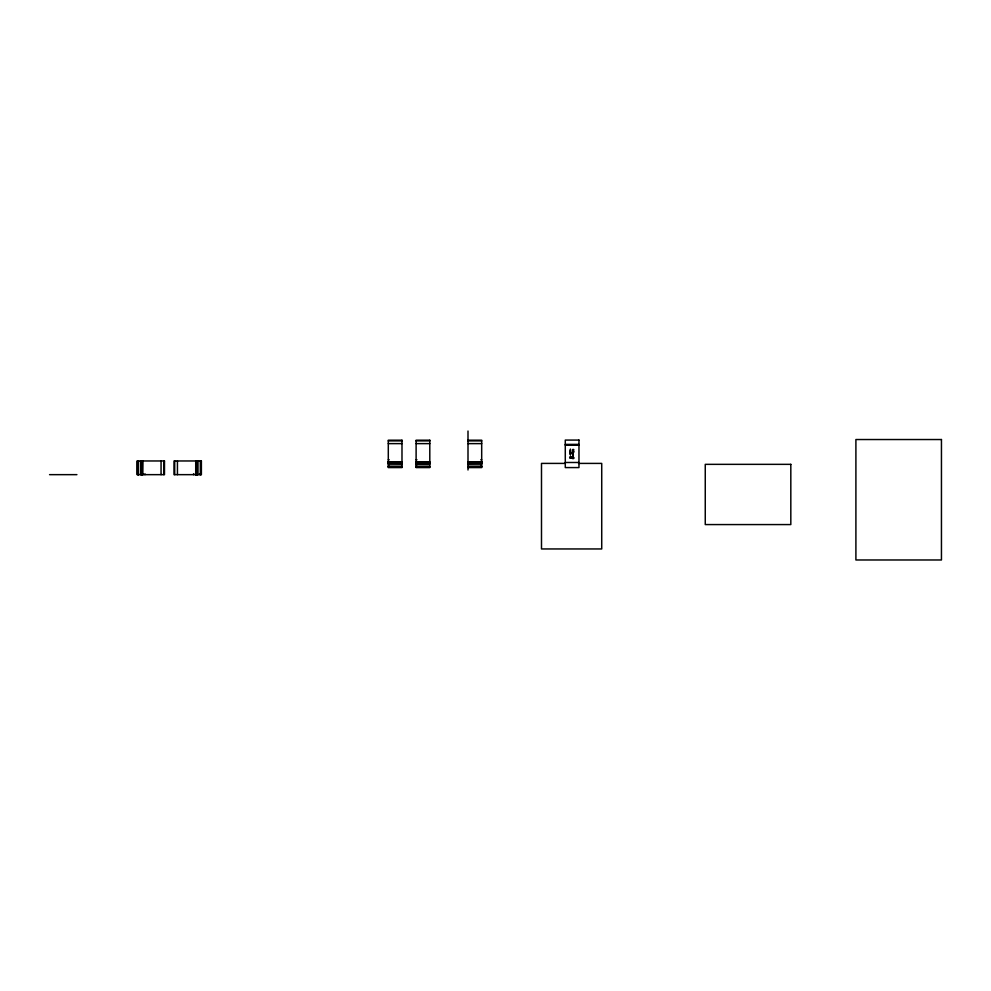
<?xml version="1.0" encoding="UTF-8"?>
<svg xmlns="http://www.w3.org/2000/svg" width="991" height="991" viewBox="0 0 991 991"><rect width="100%" height="100%" fill="white"/><g stroke="black" fill="none" stroke-linecap="round" stroke-linejoin="round"><path stroke-width="1.49" d="M468 462.983L481.688 463.045M573.355 451.896L572.823 452.738M569.751 450.88L569.825 451.908M468 440.202L481.688 440.202L481.688 467.579L468 467.579M388.299 440.884L401.987 440.884M416.109 440.884L429.797 440.884M468 440.884L481.688 440.884M388.299 443.621L401.987 443.621M416.109 443.621L429.797 443.621M468 443.621L481.688 443.621M565.279 444.389L578.967 444.389M565.279 445.145L578.967 445.145M573.64 449.456L572.761 449.431M572.909 449.815L573.64 449.815M572.389 450.67L573.318 450.67M572.389 451.029L573.925 451.029M572.389 451.475L573.962 452.045M569.652 452.193L571.039 452.292M569.652 452.553L570.568 452.553M569.652 453.147L570.717 453.147M569.652 453.506L571.188 453.506M572.389 457.272L573.318 457.272M572.389 457.631L573.925 457.631M570.023 457.817L571.857 457.817M570.036 458.176L571.857 458.176M572.389 458.214L573.64 458.214M572.389 458.573L573.64 458.573M388.299 459.737L389.153 459.737M416.109 459.737L416.963 459.737M480.833 459.737L481.688 459.737M388.299 461.608L389.153 461.608M416.109 461.608L416.963 461.608M480.833 461.608L481.688 461.608M388.299 461.905L401.987 461.905M416.109 461.905L429.797 461.905M468 461.905L481.688 461.905M388.299 461.979L389.153 461.979M416.109 462.079L416.963 461.979M480.833 461.979L481.688 462.079M388.299 462.24L401.987 462.24M416.109 462.24L429.797 462.24M468 462.24L481.688 462.24M388.299 462.401L389.153 462.401M416.109 462.512L416.963 462.512M480.833 462.512L481.688 462.512M565.279 462.487L578.967 462.487M388.299 462.983L401.987 462.983M416.109 463.045L429.797 462.983M388.299 463.218L401.987 463.317M416.109 463.317L429.797 463.317M468 463.317L481.688 463.218M388.299 463.54L389.153 463.54M416.109 463.54L416.963 463.54M480.833 463.54L481.688 463.54M564.659 463.404L541.495 463.404L541.495 548.952L601.723 548.952L601.723 463.404L578.558 463.404M388.299 464.184L401.987 464.184M416.109 464.184L429.797 464.184M468 464.184L481.688 464.184M388.299 466.204L389.153 466.204M416.109 466.204L416.963 466.204M480.833 466.204L481.688 466.204M388.299 466.402L401.987 466.402M416.109 466.402L429.797 466.402M468 466.402L481.688 466.402M388.299 466.501L401.987 466.538M416.109 466.538L429.797 466.501M468 466.538L481.688 466.501M388.299 467.244L401.987 467.244M416.109 467.244L429.797 467.244M468 467.244L481.688 467.244M49.55 474.652L76.914 474.652M570.296 450.149L570.32 449.183M570.296 454.832L570.32 453.853M572.984 454.634L573.058 453.667M572.984 456.207L573.058 455.241M573.293 453.965L573.293 454.646M573.293 455.538L573.293 456.219M570.556 449.48L570.556 450.162M570.556 454.151L570.556 454.832M468 431.023L468 469.994M201.049 460.964L201.049 474.652M200.318 460.964L200.343 474.652M200.009 473.785L200.009 474.652M198.002 460.964L198.002 474.652M197.358 473.785L197.358 474.652M197.122 460.964L197.122 474.652M197.023 473.785L197.023 474.652M196.788 460.964L196.788 474.652M196.329 473.785L196.329 474.652M196.218 473.785L196.218 474.652M196.045 460.964L196.045 474.652M195.722 460.964L195.722 474.652M195.413 473.785L195.413 474.652M193.555 473.785L193.555 474.652M177.439 460.964L177.439 474.652M174.701 460.964L174.701 474.652M163.8 460.964L163.8 474.652M161.062 460.964L161.062 474.652M144.959 473.785L144.959 474.652M143.088 473.785L143.088 474.652M142.778 460.964L142.605 474.652M142.456 460.964L142.456 474.652M142.283 473.785L142.184 474.652M141.713 460.964L141.651 474.652M141.379 460.964L141.478 474.652M141.156 473.785L141.156 474.652M140.511 460.964L140.511 474.652M138.492 473.785L138.492 474.652M138.294 460.964L138.294 474.652M138.195 460.964L138.195 474.652M137.452 460.964L137.452 474.652M941.45 439.533L855.902 439.533L855.902 559.977L941.45 559.977L941.45 439.533M401.987 440.202L388.299 440.202L388.299 467.579L401.987 467.579L401.987 440.215M429.797 440.202L416.109 440.202L416.109 467.579L429.797 467.579L429.797 440.215M578.967 440.078L565.279 440.078L565.279 467.579L578.967 467.579L578.967 440.078M571.188 456.975L569.652 457.334L571.188 456.975M164.481 460.964L137.117 460.964L137.117 474.652L164.481 474.652L164.494 460.964M201.384 460.964L174.032 460.964L174.02 474.652L201.384 474.652L201.384 460.964M790.818 464.345L705.258 464.345L705.258 524.573L790.818 524.573L790.818 464.345"/></g></svg>
